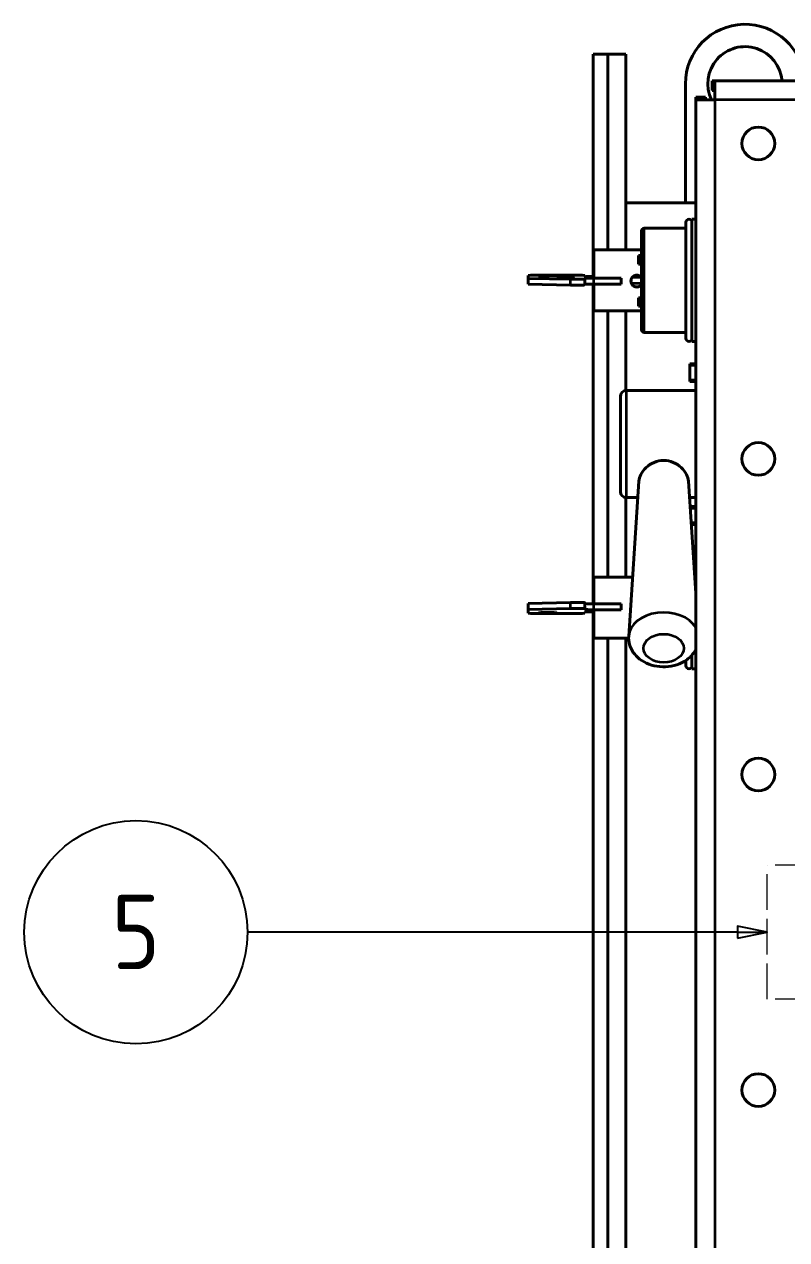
# Model space of a CAD drawing. Header units: millimetres. Extents: x 0 to 5945, y 0 to 4205.
# Drawn here: x 1568.4 to 1824.5, y 1297.5 to 1705.8 of the extents above; entities that cross this region are included whole.
import ezdxf

# ---------------------------------------------------------------- set-up
doc = ezdxf.new("R2010")
doc.units = ezdxf.units.MM
doc.header["$LTSCALE"] = 5
doc.linetypes.add('DASHED', pattern=[0.2067, 0.1654, -0.0413])
for name, color, linetype, lineweight in [('가려진 것(ISO)', 2, 'DASHED', 18), ('가시적인 것(ISO)', 3, 'Continuous', 40), ('가시적인 좁은 것(ISO)', 3, 'Continuous', 35), ('기호(ISO)', 5, 'Continuous', 25), ('치수(ISO)', 2, 'Continuous', 25)]:
    doc.layers.add(name, color=color, linetype=linetype, lineweight=lineweight)
doc.styles.add('부품번호텍스트_PSTEK_POSCO', font='isocp.shx')
doc.styles.add('치수 텍스트_PSTEK_POSCO', font='isocp.shx')
doc.dimstyles.new('치수_PSTEK_POSCO', dxfattribs={"dimscale": 5, "dimtxt": 3, "dimasz": 2, "dimexe": 2, "dimexo": 2.5, "dimgap": 1, "dimtad": 1, "dimrnd": 1e-08, "dimdsep": 46, "dimtxsty": '치수 텍스트_PSTEK_POSCO', "dimcen": 0.09, "dimdle": 10, "dimclrd": 7, "dimclre": 7, "dimclrt": 2, "dimadec": 1, "dimazin": 2, "dimtfac": 1, "dimtmove": 0, "dimatfit": 3, "dimfxl": 0, "dimtolj": 1, "dimlwd": -1, "dimlwe": -1, "dimarcsym": 0})

# ---------------------------------------------------------------- blocks, each defined once
blk = doc.blocks.new('*D33')
at = {"layer": 'Defpoints', "color": 0, "transparency": 16777216}
for p in [(3413.99, 1686.81), (1759.49, 1105.81), (3413.99, 561.94)]:
    blk.add_point(p, dxfattribs=at)
at = {"layer": '치수(ISO)', "color": 7, "transparency": 16777216}
for p, q in [((3413.99, 1674.31), (3413.99, 551.94)), ((1759.49, 1093.31), (1759.49, 551.94)), ((1769.49, 561.94), (3403.99, 561.94))]:
    blk.add_line(p, q, dxfattribs=at)
for points in [[(1769.49, 563.61), (1769.49, 560.27), (1759.49, 561.94)], [(3403.99, 563.61), (3403.99, 560.27), (3413.99, 561.94)]]:
    blk.add_solid(points, dxfattribs=at)
at = {"layer": '치수(ISO)', "color": 2, "transparency": 16777216, "insert": (2560.93, 574.44), "char_height": 15, "attachment_point": 4, "style": '치수 텍스트_PSTEK_POSCO'}
blk.add_mtext('\\A1;1654.5', dxfattribs=at)

msp = doc.modelspace()

# ---------------------------------------------------------------- linework, layer by layer
at = {"layer": '가려진 것(ISO)', "ltscale": 12.699565}
for p, q in [((1922.9931, 1423.3118), (1817.9931, 1423.3118)), ((1922.9931, 1378.3118), (1817.9931, 1378.3118))]:
    msp.add_line(p, q, dxfattribs=at)
at = {"layer": '가려진 것(ISO)', "ltscale": 14.513788}
msp.add_line((1817.9931, 1378.3118), (1817.9931, 1423.3118), dxfattribs=at)
at = {"layer": '가시적인 것(ISO)'}
for p, q in [((1759.4931, 1695.8118), (1759.4931, 1621.0768)), ((1759.4931, 1695.8118), (1764.4931, 1695.8118)), ((1764.4931, 1630.0618), (1764.4931, 1695.8118)), ((1764.4931, 1695.8118), (1770.4931, 1695.8118)), ((1764.4931, 1630.0618), (1764.4931, 1695.8118)), ((1770.4931, 1630.0618), (1770.4931, 1695.8118)), ((1800.3931, 1686.8118), (1799.4559, 1686.8118)), ((1799.4559, 1683.6118), (1799.4559, 1686.8118)), ((1800.3931, 1686.8118), (2009.5931, 1686.8118)), ((1800.3931, 1686.8118), (1800.3931, 1680.4118)), ((1790.4931, 1685.8118), (1790.4931, 1645.8118)), ((1800.3931, 1683.6118), (1799.4559, 1683.6118)), ((1797.1931, 1681.349), (1793.9931, 1681.349)), ((1793.9931, 1681.349), (1793.9931, 1680.4118)), ((1793.9931, 1121.2118), (1793.9931, 1680.4118)), ((1800.3931, 1680.4118), (1793.9931, 1680.4118)), ((1797.1931, 1680.4118), (1797.1931, 1681.349)), ((1790.4931, 1645.8118), (1770.4931, 1645.8118)), ((1790.4931, 1645.8118), (1793.9931, 1645.8118)), ((1776.6931, 1637.3118), (1790.6931, 1637.3118)), ((1790.6931, 1639.3118), (1790.6931, 1600.3118)), ((1792.6931, 1640.3118), (1792.6931, 1599.3118)), ((1792.6931, 1640.3118), (1793.9931, 1640.3118)), ((1775.6931, 1636.3118), (1775.6931, 1603.3118)), ((1759.6931, 1630.0618), (1759.6931, 1620.5462)), ((1759.6931, 1630.0618), (1775.6931, 1630.0618)), ((1774.6931, 1625.2826), (1774.6931, 1628.1836)), ((1774.6931, 1628.1836), (1775.6931, 1628.1836)), ((1774.6931, 1626.7728), (1775.6931, 1626.7728)), ((1774.6931, 1625.7257), (1775.6931, 1625.7257)), ((1774.6931, 1625.2826), (1775.6931, 1625.2826)), ((1737.6931, 1620.4735), (1737.6931, 1621.4354)), ((1740.6931, 1621.5134), (1753.6931, 1621.5134)), ((1747.7289, 1621.3147), (1747.7289, 1621.2584)), ((1747.7289, 1621.2584), (1752.8655, 1621.2584)), ((1747.7289, 1621.1758), (1747.7289, 1621.1238)), ((1752.8655, 1621.1758), (1747.7289, 1621.1758)), ((1752.8655, 1621.1658), (1747.7289, 1621.1658)), ((1747.7289, 1621.1238), (1748.5238, 1621.1238)), ((1748.4015, 1620.9656), (1748.4015, 1620.9756)), ((1748.5238, 1621.2823), (1748.5238, 1621.315)), ((1748.5238, 1621.2723), (1748.5238, 1621.2823)), ((1749.6857, 1621.2823), (1748.5238, 1621.2823)), ((1749.6857, 1621.2723), (1748.5238, 1621.2723)), ((1748.5238, 1621.1519), (1752.8655, 1621.1519)), ((1748.5238, 1621.1238), (1748.5238, 1621.1519)), ((1749.0513, 1621.3454), (1749.0513, 1621.3554)), ((1749.3322, 1620.8208), (1749.3322, 1620.8308)), ((1749.6857, 1621.315), (1749.6857, 1621.2823)), ((1749.6857, 1621.2723), (1749.6857, 1621.2823)), ((1750.0402, 1621.3317), (1750.0402, 1621.3417)), ((1750.2972, 1621.037), (1750.2972, 1621.047)), ((1750.3039, 1620.9178), (1750.3039, 1620.9278)), ((1750.4806, 1621.2823), (1750.4806, 1621.3171)), ((1750.4806, 1621.2723), (1750.4806, 1621.2823)), ((1752.0706, 1621.2823), (1750.4806, 1621.2823)), ((1752.0706, 1621.2723), (1750.4806, 1621.2723)), ((1751.2727, 1621.3518), (1751.2727, 1621.3618)), ((1752.0706, 1621.3171), (1752.0706, 1621.2823)), ((1752.0706, 1621.2723), (1752.0706, 1621.2823)), ((1752.1929, 1620.9656), (1752.1929, 1620.9756)), ((1752.8655, 1621.2584), (1752.8655, 1621.3177)), ((1752.8655, 1621.1519), (1752.8655, 1621.1758)), ((1756.6931, 1621.4354), (1756.6931, 1621.1546)), ((1775.6931, 1620.8507), (1772.6309, 1620.795)), ((1775.4954, 1621.0096), (1775.5616, 1621.0059)), ((1751.9135, 1620.2011), (1737.6931, 1620.4735)), ((1737.6931, 1618.4741), (1737.6931, 1620.4735)), ((1751.9135, 1618.2017), (1737.6931, 1618.4741)), ((1747.7289, 1620.79), (1747.7289, 1620.7291)), ((1747.7289, 1620.7291), (1752.8655, 1620.7291)), ((1747.7289, 1620.4228), (1747.7289, 1620.3269)), ((1748.5238, 1620.4228), (1747.7289, 1620.4228)), ((1748.5238, 1620.4128), (1747.7289, 1620.4128)), ((1747.7289, 1620.3269), (1752.8655, 1620.3269)), ((1748.4015, 1620.5655), (1748.4015, 1620.5754)), ((1748.5238, 1620.7529), (1748.5238, 1620.7865)), ((1748.5238, 1620.7429), (1748.5238, 1620.7529)), ((1750.1137, 1620.7529), (1748.5238, 1620.7529)), ((1750.1137, 1620.7429), (1748.5238, 1620.7429)), ((1748.5238, 1620.3507), (1748.5238, 1620.4228)), ((1749.7468, 1620.3507), (1748.5238, 1620.3507)), ((1748.5238, 1620.3407), (1748.5238, 1620.3507)), ((1749.7468, 1620.3407), (1748.5238, 1620.3407)), ((1749.4592, 1620.6187), (1749.4592, 1620.6429)), ((1749.7468, 1620.4211), (1749.7468, 1620.3507)), ((1750.5418, 1620.4211), (1749.7468, 1620.4211)), ((1750.5418, 1620.4111), (1749.7468, 1620.4111)), ((1749.7468, 1620.3407), (1749.7468, 1620.3507)), ((1750.0526, 1620.6455), (1750.0526, 1620.5684)), ((1750.0526, 1620.5684), (1750.8476, 1620.5684)), ((1750.1137, 1620.7865), (1750.1137, 1620.7529)), ((1750.1137, 1620.7429), (1750.1137, 1620.7529)), ((1750.2972, 1620.5172), (1750.2972, 1620.5272)), ((1750.5418, 1620.3507), (1750.5418, 1620.4211)), ((1752.8655, 1620.3507), (1750.5418, 1620.3507)), ((1750.5418, 1620.3407), (1750.5418, 1620.3507)), ((1752.8655, 1620.3407), (1750.5418, 1620.3407)), ((1750.8476, 1620.5684), (1750.8476, 1620.6217)), ((1750.9087, 1620.7529), (1750.9087, 1620.79)), ((1752.8655, 1620.7529), (1750.9087, 1620.7529)), ((1750.9087, 1620.7429), (1750.9087, 1620.7529)), ((1752.8655, 1620.7429), (1750.9087, 1620.7429)), ((1752.1929, 1620.5655), (1752.1929, 1620.5754)), ((1752.8655, 1620.7291), (1752.8655, 1620.7529)), ((1752.8655, 1620.3269), (1752.8655, 1620.3507)), ((1756.6931, 1620.467), (1756.6931, 1620.2639)), ((1756.6931, 1618.2645), (1756.6931, 1620.2639)), ((1759.4931, 1618.5455), (1759.4931, 1511.1583)), ((1768.8948, 1620.5462), (1759.6931, 1620.5462)), ((1768.8948, 1620.545), (1759.6931, 1620.545)), ((1768.8948, 1618.5456), (1759.6931, 1618.5456)), ((1759.6931, 1618.5456), (1759.6931, 1609.5618)), ((1768.8948, 1620.5462), (1768.8948, 1620.545)), ((1768.8948, 1618.5456), (1768.8948, 1620.545)), ((1775.6931, 1618.8514), (1772.366, 1618.7908)), ((1774.6931, 1611.1439), (1774.6931, 1613.8978)), ((1774.6931, 1613.8978), (1775.6931, 1613.8978)), ((1774.6931, 1612.8507), (1775.6931, 1612.8507)), ((1759.6931, 1609.5618), (1775.6931, 1609.5618)), ((1764.4931, 1520.0618), (1764.4931, 1609.5618)), ((1764.4931, 1520.0618), (1764.4931, 1609.5618)), ((1770.4931, 1582.8017), (1770.4931, 1609.5618)), ((1774.6931, 1612.63), (1775.6931, 1612.63)), ((1774.6931, 1611.1439), (1775.6931, 1611.1439)), ((1776.6931, 1602.3118), (1790.6931, 1602.3118)), ((1792.6931, 1599.3118), (1793.9931, 1599.3118)), ((1791.9931, 1591.8118), (1791.9931, 1585.8118)), ((1793.9931, 1591.8118), (1791.9931, 1591.8118)), ((1793.9931, 1585.8118), (1791.9931, 1585.8118)), ((1768.6931, 1580.8118), (1768.6931, 1548.8118)), ((1793.9931, 1582.8118), (1770.6931, 1582.8118)), ((1774.8672, 1552.3602), (1771.4485, 1500.3075)), ((1791.519, 1552.3602), (1793.9931, 1514.6901)), ((1770.4931, 1520.0618), (1770.4931, 1546.8218)), ((1774.5028, 1546.8118), (1770.6931, 1546.8118)), ((1793.9931, 1546.8118), (1791.8834, 1546.8118)), ((1793.9931, 1543.8118), (1792.0804, 1543.8118)), ((1793.9931, 1537.8118), (1792.4745, 1537.8118)), ((1792.9671, 1530.3118), (1793.9931, 1530.3118)), ((1759.6931, 1520.0618), (1759.6931, 1511.1581)), ((1759.6931, 1520.0618), (1772.7459, 1520.0618)), ((1751.9135, 1511.6058), (1737.6931, 1511.2512)), ((1737.6931, 1509.2523), (1737.6931, 1511.2512)), ((1756.6931, 1509.5252), (1756.6931, 1511.524)), ((1768.8948, 1511.1581), (1759.6931, 1511.1581)), ((1768.8948, 1509.1592), (1768.8948, 1511.1581)), ((1751.9135, 1509.6069), (1737.6931, 1509.2523)), ((1737.6931, 1509.2523), (1737.6931, 1508.0001)), ((1740.6931, 1507.8986), (1753.6931, 1507.8986)), ((1756.6931, 1509.2608), (1756.6931, 1509.5252)), ((1756.6931, 1508.0001), (1756.6931, 1508.3656)), ((1759.4931, 1508.4669), (1759.4931, 1105.8118)), ((1768.8948, 1509.1592), (1759.6931, 1509.1592)), ((1768.8948, 1509.1576), (1759.6931, 1509.1576)), ((1759.6931, 1509.1576), (1759.6931, 1499.5618)), ((1768.8948, 1509.1576), (1768.8948, 1509.1592)), ((1759.6931, 1499.5618), (1771.4327, 1499.5618)), ((1764.4931, 1105.8118), (1764.4931, 1499.5618)), ((1764.4931, 1105.8118), (1764.4931, 1499.5618)), ((1770.4931, 1105.8118), (1770.4931, 1499.5618)), ((1790.6931, 1492.1772), (1790.6931, 1490.3118)), ((1792.6931, 1493.9337), (1792.6931, 1489.3118)), ((1792.6931, 1489.3118), (1793.9931, 1489.3118))]:
    msp.add_line(p, q, dxfattribs=at)
for centre in [(1814.9931, 1665.8118), (1814.9931, 1559.8118), (1814.9931, 1453.8118), (1814.9931, 1347.8118)]:
    msp.add_circle(centre, 5.5, dxfattribs=at)
for centre, radius, start, end in [((1810.4931, 1685.8118), 20, 2.865984, 180), ((1810.4931, 1685.8118), 12.5, 4.588566, 205.594552), ((1776.6931, 1636.3118), 1, 90, 180), ((1791.6931, 1639.3118), 1, 0, 180), ((1776.6931, 1603.3118), 1, 180, 270), ((1791.6931, 1600.3118), 1, 180, 0), ((1770.6931, 1580.8118), 2, 90, 180), ((1770.6931, 1548.8118), 2, 180, 270), ((1791.6931, 1490.3118), 1, 180, 0)]:
    msp.add_arc(centre, radius, start, end, dxfattribs=at)
for centre, major_axis, ratio, start_param, end_param in [((1740.6931, 1621.4354), (-3, 0), 0.02599731, 4.71238898, 6.28318531), ((1753.6931, 1621.4354), (3, 0), 0.02599731, 0, 1.57079633), ((1759.6931, 1621.1546), (-3, 0), 0.02599731, 0, 1.57079633), ((1774.589, 1620.9986), (1, 0), 0.02599731, 0.43633231, 1.41615472), ((1753.6931, 1620.2639), (3, 0), 0.02599731, 4.07736224, 6.28318531), ((1753.6931, 1618.2645), (3, 0), 0.02599731, 4.07736224, 6.28318531), ((1759.6931, 1620.467), (-3, 0), 0.02599731, 4.71238898, 6.28318531), ((1759.6931, 1618.4676), (-3, 0), 0.02599731, 4.71238898, 6.28318531), ((1753.6931, 1511.524), (3, 0), 0.03384274, 0, 2.20582306), ((1759.6931, 1511.2596), (-3, 0), 0.03384274, 0, 1.57079633), ((1740.6931, 1508.0001), (-3, 0), 0.03384274, 0, 1.57079633), ((1753.6931, 1509.5252), (3, 0), 0.03384274, 0, 2.20582306), ((1753.6931, 1508.0001), (3, 0), 0.03384274, 4.71238898, 6.28318531), ((1759.6931, 1509.2608), (-3, 0), 0.03384274, 0, 1.57079633), ((1759.6931, 1508.3656), (-3, 0), 0.03384274, 4.71238898, 6.28318531)]:
    msp.add_ellipse(centre, major_axis=major_axis, ratio=ratio, start_param=start_param, end_param=end_param, dxfattribs=at)
for centre, ratio in [((1744.1931, 1621.3444), 0.02599731), ((1744.1931, 1508.1186), 0.03384274)]:
    msp.add_ellipse(centre, major_axis=(-3, 0), ratio=ratio, dxfattribs=at)
for points, knots in [([(1750.2972, 1621.047), (1750.206, 1621.047), (1750.0259, 1621.0468), (1749.7611, 1621.0458), (1749.5065, 1621.0441), (1749.2624, 1621.0418), (1749.0276, 1621.0389), (1748.8045, 1621.0352), (1748.5916, 1621.0309), (1748.3916, 1621.0259), (1748.2089, 1621.0206), (1748.0473, 1621.0149), (1747.9109, 1621.009), (1747.7992, 1621.0028), (1747.7128, 1620.9963), (1747.6522, 1620.9896), (1747.6133, 1620.9826), (1747.6089, 1620.9779), (1747.6066, 1620.9755)], [0, 0, 0, 0, 0.06396996, 0.12628383, 0.18735874, 0.24779723, 0.30845505, 0.37001199, 0.43289888, 0.4977051, 0.5627616, 0.62604222, 0.68796709, 0.74914247, 0.81040796, 0.87219118, 0.93513718, 1, 1, 1, 1]), ([(1747.6066, 1620.9755), (1747.6089, 1620.973), (1747.6134, 1620.9683), (1747.6521, 1620.9612), (1747.7127, 1620.9544), (1747.7992, 1620.948), (1747.9106, 1620.9417), (1748.0474, 1620.9358), (1748.2083, 1620.9301), (1748.3921, 1620.9248), (1748.5913, 1620.9199), (1748.8046, 1620.9156), (1749.0279, 1620.912), (1749.2624, 1620.9091), (1749.5066, 1620.9068), (1749.7612, 1620.9051), (1750.0259, 1620.9041), (1750.206, 1620.904), (1750.2972, 1620.9039)], [0, 0, 0, 0, 0.06546991, 0.12901913, 0.19117778, 0.25259569, 0.31391495, 0.3757807, 0.43900092, 0.50366171, 0.5682531, 0.63080653, 0.69206765, 0.75257004, 0.81287445, 0.87383673, 0.9360911, 1, 1, 1, 1]), ([(1750.2972, 1621.037), (1750.206, 1621.037), (1750.0259, 1621.0368), (1749.7611, 1621.0358), (1749.5065, 1621.0342), (1749.2624, 1621.0318), (1749.0276, 1621.0289), (1748.8045, 1621.0252), (1748.5916, 1621.0209), (1748.3916, 1621.0159), (1748.2089, 1621.0106), (1748.0473, 1621.0049), (1747.9109, 1620.999), (1747.7992, 1620.9928), (1747.7128, 1620.9863), (1747.6522, 1620.9796), (1747.6225, 1620.9743), (1747.6147, 1620.9712), (1747.6131, 1620.9704)], [0, 0, 0, 0, 0.063969964, 0.126283829, 0.187358745, 0.24779723, 0.308455049, 0.370011993, 0.432898882, 0.497705101, 0.562761596, 0.626042216, 0.687967087, 0.749142467, 0.81040796, 0.872191176, 0.935137183, 0.955249727, 0.955249727, 0.955249727, 0.955249727]), ([(1749.0513, 1621.3554), (1749.0098, 1621.3554), (1748.9278, 1621.3553), (1748.8059, 1621.3548), (1748.6874, 1621.354), (1748.571, 1621.3529), (1748.4585, 1621.3514), (1748.3487, 1621.3496), (1748.2409, 1621.3475), (1748.1377, 1621.3451), (1748.0407, 1621.3424), (1747.957, 1621.3393), (1747.8865, 1621.3359), (1747.8276, 1621.3323), (1747.783, 1621.3283), (1747.7521, 1621.324), (1747.7326, 1621.3195), (1747.7302, 1621.3163), (1747.7289, 1621.3147)], [0, 0, 0, 0, 0.05427115, 0.10739015, 0.1608808, 0.21469696, 0.26932079, 0.32588115, 0.38424246, 0.44534576, 0.5075986, 0.57006323, 0.63424037, 0.70020151, 0.76931843, 0.84191786, 0.91865867, 1, 1, 1, 1]), ([(1749.0513, 1621.3454), (1749.0098, 1621.3454), (1748.9278, 1621.3453), (1748.8059, 1621.3448), (1748.6874, 1621.344), (1748.571, 1621.3429), (1748.4585, 1621.3414), (1748.3487, 1621.3396), (1748.2409, 1621.3375), (1748.1377, 1621.3351), (1748.0407, 1621.3324), (1747.957, 1621.3293), (1747.8865, 1621.3259), (1747.8276, 1621.3223), (1747.783, 1621.3183), (1747.7521, 1621.3141), (1747.7326, 1621.3095), (1747.7302, 1621.3064), (1747.7289, 1621.3047)], [0, 0, 0, 0, 0.05427115, 0.10739015, 0.1608808, 0.21469696, 0.26932079, 0.32588115, 0.38424246, 0.44534576, 0.5075986, 0.57006323, 0.63424037, 0.70020151, 0.76931843, 0.84191786, 0.91865867, 1, 1, 1, 1]), ([(1749.3322, 1620.8308), (1749.2741, 1620.8308), (1749.1604, 1620.8307), (1748.994, 1620.8301), (1748.836, 1620.8291), (1748.6861, 1620.8277), (1748.5455, 1620.8259), (1748.4114, 1620.8237), (1748.2881, 1620.821), (1748.1733, 1620.8181), (1748.0706, 1620.8149), (1747.9794, 1620.8116), (1747.9012, 1620.8082), (1747.8388, 1620.8047), (1747.7901, 1620.8012), (1747.7542, 1620.7975), (1747.7325, 1620.7938), (1747.7301, 1620.7913), (1747.7289, 1620.79)], [0, 0, 0, 0, 0.06990935, 0.13693333, 0.20208557, 0.26532931, 0.3283129, 0.39144478, 0.45527375, 0.52066965, 0.58577214, 0.64849332, 0.70923813, 0.76812294, 0.82638424, 0.8838105, 0.94160867, 1, 1, 1, 1]), ([(1749.3322, 1620.8208), (1749.2741, 1620.8208), (1749.1604, 1620.8207), (1748.994, 1620.8201), (1748.836, 1620.8191), (1748.6861, 1620.8177), (1748.5455, 1620.8159), (1748.4114, 1620.8137), (1748.2881, 1620.811), (1748.1733, 1620.8081), (1748.0706, 1620.8049), (1747.9794, 1620.8016), (1747.9012, 1620.7982), (1747.8388, 1620.7947), (1747.7901, 1620.7912), (1747.7542, 1620.7875), (1747.7325, 1620.7838), (1747.7301, 1620.7813), (1747.7289, 1620.78)], [0, 0, 0, 0, 0.06990935, 0.13693333, 0.20208557, 0.26532931, 0.3283129, 0.39144478, 0.45527375, 0.52066965, 0.58577214, 0.64849332, 0.70923813, 0.76812294, 0.82638424, 0.8838105, 0.94160867, 1, 1, 1, 1]), ([(1748.4015, 1620.9756), (1748.4031, 1620.9773), (1748.4063, 1620.9804), (1748.4327, 1620.9851), (1748.4769, 1620.9896), (1748.5373, 1620.9939), (1748.616, 1620.998), (1748.7124, 1621.002), (1748.8259, 1621.0057), (1748.955, 1621.0093), (1749.0958, 1621.0125), (1749.2463, 1621.0154), (1749.4044, 1621.0178), (1749.5691, 1621.0198), (1749.743, 1621.0213), (1749.9232, 1621.0224), (1750.1111, 1621.023), (1750.2388, 1621.0231), (1750.3039, 1621.0232)], [0, 0, 0, 0, 0.063244121, 0.124449935, 0.184950834, 0.244601771, 0.30489548, 0.365787748, 0.428194631, 0.492696429, 0.557520489, 0.620704217, 0.682588072, 0.744362156, 0.806562232, 0.869438903, 0.933502702, 1, 1, 1, 1]), ([(1750.3039, 1620.9278), (1750.2388, 1620.9278), (1750.1111, 1620.9279), (1749.9232, 1620.9286), (1749.7427, 1620.9297), (1749.5695, 1620.9312), (1749.4041, 1620.9332), (1749.2463, 1620.9356), (1749.0958, 1620.9384), (1748.9551, 1620.9417), (1748.8255, 1620.9452), (1748.7124, 1620.949), (1748.616, 1620.953), (1748.5369, 1620.9572), (1748.4771, 1620.9615), (1748.4326, 1620.9661), (1748.4063, 1620.9708), (1748.4032, 1620.974), (1748.4015, 1620.9756)], [0, 0, 0, 0, 0.06621357, 0.13000403, 0.19261242, 0.25465142, 0.31602589, 0.3776457, 0.44055984, 0.50510731, 0.5693339, 0.63173033, 0.69263702, 0.75296437, 0.81327516, 0.87414646, 0.93605397, 1, 1, 1, 1]), ([(1750.3039, 1620.9178), (1750.2388, 1620.9178), (1750.1111, 1620.9179), (1749.9232, 1620.9186), (1749.7427, 1620.9197), (1749.5695, 1620.9212), (1749.4041, 1620.9232), (1749.2463, 1620.9256), (1749.0958, 1620.9284), (1748.9551, 1620.9317), (1748.8255, 1620.9352), (1748.7124, 1620.939), (1748.616, 1620.943), (1748.5369, 1620.9472), (1748.4771, 1620.9515), (1748.4326, 1620.9561), (1748.4063, 1620.9608), (1748.4032, 1620.964), (1748.4015, 1620.9656)], [0, 0, 0, 0, 0.06621357, 0.13000403, 0.19261242, 0.25465142, 0.31602589, 0.3776457, 0.44055984, 0.50510731, 0.5693339, 0.63173033, 0.69263702, 0.75296437, 0.81327516, 0.87414646, 0.93605397, 1, 1, 1, 1]), ([(1748.5238, 1621.315), (1748.5243, 1621.3157), (1748.5253, 1621.317), (1748.5342, 1621.3188), (1748.5481, 1621.3205), (1748.5686, 1621.3222), (1748.5939, 1621.3236), (1748.6262, 1621.325), (1748.6633, 1621.3263), (1748.7201, 1621.3277), (1748.7974, 1621.3292), (1748.8948, 1621.3306), (1748.9989, 1621.3314), (1749.0696, 1621.3315), (1749.1048, 1621.3316)], [0, 0, 0, 0, 0.07843272, 0.15238941, 0.22341326, 0.29023867, 0.3555143, 0.41829968, 0.48121034, 0.54434747, 0.6661785, 0.77980366, 0.89032424, 1, 1, 1, 1]), ([(1750.0402, 1621.3417), (1750.0386, 1621.3417), (1750.0323, 1621.3418), (1750.0203, 1621.3422), (1749.9981, 1621.3427), (1749.9664, 1621.3435), (1749.9276, 1621.3444), (1749.8784, 1621.3456), (1749.8212, 1621.347), (1749.7576, 1621.3486), (1749.6873, 1621.3502), (1749.609, 1621.3516), (1749.527, 1621.3528), (1749.4403, 1621.3538), (1749.3491, 1621.3545), (1749.254, 1621.355), (1749.1542, 1621.3554), (1749.086, 1621.3554), (1749.0513, 1621.3554)], [0, 0, 0, 0, 0.00527441, 0.02041841, 0.04663565, 0.08337231, 0.12998379, 0.18711255, 0.25471824, 0.33280285, 0.41517946, 0.49629442, 0.57742192, 0.65821838, 0.7402814, 0.82381946, 0.91015354, 1, 1, 1, 1]), ([(1750.0402, 1621.3317), (1750.0386, 1621.3317), (1750.0323, 1621.3318), (1750.0203, 1621.3322), (1749.9981, 1621.3327), (1749.9664, 1621.3335), (1749.9276, 1621.3344), (1749.8784, 1621.3356), (1749.8212, 1621.337), (1749.7576, 1621.3386), (1749.6873, 1621.3402), (1749.609, 1621.3416), (1749.527, 1621.3428), (1749.4403, 1621.3438), (1749.3491, 1621.3445), (1749.254, 1621.345), (1749.1542, 1621.3454), (1749.086, 1621.3454), (1749.0513, 1621.3454)], [0, 0, 0, 0, 0.00527441, 0.02041841, 0.04663565, 0.08337231, 0.12998379, 0.18711255, 0.25471824, 0.33280285, 0.41517946, 0.49629442, 0.57742192, 0.65821838, 0.7402814, 0.82381946, 0.91015354, 1, 1, 1, 1]), ([(1749.1048, 1621.3316), (1749.14, 1621.3315), (1749.2107, 1621.3314), (1749.3149, 1621.3306), (1749.413, 1621.3292), (1749.4904, 1621.3277), (1749.5471, 1621.3263), (1749.5845, 1621.325), (1749.6155, 1621.3236), (1749.641, 1621.3222), (1749.6615, 1621.3205), (1749.6753, 1621.3188), (1749.6842, 1621.317), (1749.6852, 1621.3157), (1749.6857, 1621.315)], [0, 0, 0, 0, 0.10963582, 0.22011615, 0.33457548, 0.45636215, 0.51947628, 0.58236404, 0.64461516, 0.70986702, 0.7766681, 0.84766608, 0.92159584, 1, 1, 1, 1]), ([(1750.9087, 1620.79), (1750.9075, 1620.7913), (1750.9052, 1620.7939), (1750.8832, 1620.7976), (1750.8487, 1620.8013), (1750.801, 1620.8049), (1750.7382, 1620.8084), (1750.6624, 1620.8118), (1750.5728, 1620.8151), (1750.4708, 1620.8182), (1750.3585, 1620.8212), (1750.2355, 1620.8238), (1750.1048, 1620.826), (1749.9655, 1620.8277), (1749.819, 1620.8291), (1749.6635, 1620.8301), (1749.5004, 1620.8307), (1749.3889, 1620.8308), (1749.3322, 1620.8308)], [0, 0, 0, 0, 0.05997973, 0.1189684, 0.17747374, 0.2364003, 0.29606904, 0.35686909, 0.4192894, 0.48432662, 0.54938338, 0.61289541, 0.67530614, 0.73771807, 0.80033796, 0.86475181, 0.93112072, 1, 1, 1, 1]), ([(1750.9087, 1620.78), (1750.9075, 1620.7813), (1750.9052, 1620.7839), (1750.8832, 1620.7876), (1750.8487, 1620.7913), (1750.801, 1620.7949), (1750.7382, 1620.7984), (1750.6624, 1620.8018), (1750.5728, 1620.8051), (1750.4708, 1620.8083), (1750.3585, 1620.8112), (1750.2355, 1620.8138), (1750.1048, 1620.816), (1749.9655, 1620.8177), (1749.819, 1620.8191), (1749.6635, 1620.8201), (1749.5004, 1620.8207), (1749.3889, 1620.8208), (1749.3322, 1620.8208)], [0, 0, 0, 0, 0.05997973, 0.1189684, 0.17747374, 0.2364003, 0.29606904, 0.35686909, 0.4192894, 0.48432662, 0.54938338, 0.61289541, 0.67530614, 0.73771807, 0.80033796, 0.86475181, 0.93112072, 1, 1, 1, 1]), ([(1751.2727, 1621.3618), (1751.2182, 1621.3618), (1751.1127, 1621.3617), (1750.9607, 1621.3612), (1750.8214, 1621.3604), (1750.6946, 1621.3594), (1750.5801, 1621.3579), (1750.4789, 1621.3562), (1750.3892, 1621.3541), (1750.3165, 1621.3518), (1750.2544, 1621.3495), (1750.1989, 1621.3474), (1750.151, 1621.3457), (1750.1117, 1621.3443), (1750.0824, 1621.3432), (1750.0599, 1621.3424), (1750.0482, 1621.3419), (1750.0418, 1621.3417), (1750.0402, 1621.3417)], [0, 0, 0, 0, 0.10564587, 0.20451601, 0.29619793, 0.38152204, 0.46299034, 0.54090675, 0.61699884, 0.69328607, 0.76542001, 0.8274343, 0.88004662, 0.92339897, 0.95663151, 0.98096335, 0.9951777, 1, 1, 1, 1]), ([(1751.2727, 1621.3518), (1751.2182, 1621.3518), (1751.1127, 1621.3517), (1750.9607, 1621.3512), (1750.8214, 1621.3504), (1750.6946, 1621.3494), (1750.5801, 1621.348), (1750.4789, 1621.3462), (1750.3892, 1621.3441), (1750.3165, 1621.3418), (1750.2544, 1621.3395), (1750.1989, 1621.3374), (1750.151, 1621.3357), (1750.1117, 1621.3343), (1750.0824, 1621.3332), (1750.0599, 1621.3324), (1750.0482, 1621.3319), (1750.0418, 1621.3317), (1750.0402, 1621.3317)], [0, 0, 0, 0, 0.10564587, 0.20451601, 0.29619793, 0.38152204, 0.46299034, 0.54090675, 0.61699884, 0.69328607, 0.76542001, 0.8274343, 0.88004662, 0.92339897, 0.95663151, 0.98096335, 0.9951777, 1, 1, 1, 1]), ([(1752.9878, 1620.9755), (1752.9855, 1620.9779), (1752.981, 1620.9826), (1752.9425, 1620.9896), (1752.8805, 1620.9963), (1752.7934, 1621.0028), (1752.6805, 1621.009), (1752.5443, 1621.0149), (1752.3815, 1621.0206), (1752.197, 1621.0259), (1751.9953, 1621.0308), (1751.7814, 1621.0352), (1751.5584, 1621.0389), (1751.3244, 1621.0418), (1751.0812, 1621.0441), (1750.8282, 1621.0458), (1750.5657, 1621.0468), (1750.3875, 1621.047), (1750.2972, 1621.047)], [0, 0, 0, 0, 0.06491521, 0.12791207, 0.18979733, 0.25118608, 0.31250596, 0.37448085, 0.4379455, 0.50335187, 0.56853652, 0.63165075, 0.69325742, 0.75376333, 0.8140407, 0.87494817, 0.93664852, 1, 1, 1, 1]), ([(1752.9812, 1620.9704), (1752.9797, 1620.9712), (1752.9719, 1620.9743), (1752.9425, 1620.9796), (1752.8805, 1620.9863), (1752.7934, 1620.9928), (1752.6805, 1620.999), (1752.5443, 1621.0049), (1752.3815, 1621.0106), (1752.197, 1621.0159), (1751.9953, 1621.0208), (1751.7814, 1621.0252), (1751.5584, 1621.0289), (1751.3244, 1621.0318), (1751.0812, 1621.0342), (1750.8282, 1621.0358), (1750.5657, 1621.0368), (1750.3875, 1621.037), (1750.2972, 1621.037)], [0.044788081, 0.044788081, 0.044788081, 0.044788081, 0.064915213, 0.127912068, 0.189797334, 0.251186082, 0.312505959, 0.374480854, 0.437945499, 0.503351868, 0.568536524, 0.631650751, 0.693257421, 0.753763327, 0.814040696, 0.874948174, 0.936648524, 1, 1, 1, 1]), ([(1750.2972, 1620.9039), (1750.3875, 1620.904), (1750.5657, 1620.9041), (1750.8281, 1620.9051), (1751.0811, 1620.9068), (1751.3244, 1620.9091), (1751.5581, 1620.912), (1751.7814, 1620.9156), (1751.9956, 1620.9199), (1752.1966, 1620.9248), (1752.3822, 1620.9301), (1752.5442, 1620.9358), (1752.6808, 1620.9417), (1752.7933, 1620.948), (1752.8807, 1620.9544), (1752.9426, 1620.9612), (1752.981, 1620.9683), (1752.9855, 1620.973), (1752.9878, 1620.9755)], [0, 0, 0, 0, 0.06329086, 0.12493218, 0.18572682, 0.2458698, 0.3062199, 0.36753038, 0.43031134, 0.49528131, 0.56029276, 0.62369669, 0.68561229, 0.74707562, 0.80861646, 0.87087692, 0.93447734, 1, 1, 1, 1]), ([(1750.3039, 1621.0232), (1750.3677, 1621.0231), (1750.4935, 1621.023), (1750.6788, 1621.0224), (1750.8569, 1621.0213), (1751.0287, 1621.0198), (1751.1921, 1621.0177), (1751.3499, 1621.0154), (1751.4996, 1621.0125), (1751.6404, 1621.0093), (1751.7694, 1621.0057), (1751.8831, 1621.002), (1751.9782, 1620.998), (1752.0571, 1620.9939), (1752.1175, 1620.9896), (1752.1617, 1620.9851), (1752.1881, 1620.9804), (1752.1913, 1620.9773), (1752.1929, 1620.9756)], [0, 0, 0, 0, 0.06547344, 0.1291616, 0.19166918, 0.25320503, 0.31494563, 0.37709285, 0.44028113, 0.50538106, 0.57015736, 0.63282983, 0.69380697, 0.75435727, 0.81426207, 0.87502044, 0.93648673, 1, 1, 1, 1]), ([(1752.1929, 1620.9756), (1752.1912, 1620.974), (1752.1881, 1620.9708), (1752.1618, 1620.9661), (1752.1173, 1620.9615), (1752.0576, 1620.9572), (1751.9782, 1620.953), (1751.8831, 1620.949), (1751.7697, 1620.9452), (1751.6403, 1620.9417), (1751.4996, 1620.9384), (1751.3499, 1620.9356), (1751.1924, 1620.9332), (1751.0282, 1620.9312), (1750.8572, 1620.9297), (1750.6788, 1620.9286), (1750.4935, 1620.9279), (1750.3677, 1620.9278), (1750.3039, 1620.9278)], [0, 0, 0, 0, 0.06421689, 0.126386632, 0.187515767, 0.248082018, 0.308664899, 0.369656842, 0.432317569, 0.496816204, 0.561637086, 0.624554509, 0.686435331, 0.747773999, 0.809152416, 0.871392049, 0.934807209, 1, 1, 1, 1]), ([(1752.1929, 1620.9656), (1752.1912, 1620.964), (1752.1881, 1620.9608), (1752.1618, 1620.9561), (1752.1173, 1620.9515), (1752.0576, 1620.9472), (1751.9782, 1620.943), (1751.8831, 1620.939), (1751.7697, 1620.9352), (1751.6403, 1620.9317), (1751.4996, 1620.9284), (1751.3499, 1620.9256), (1751.1924, 1620.9232), (1751.0282, 1620.9212), (1750.8572, 1620.9197), (1750.6788, 1620.9186), (1750.4935, 1620.9179), (1750.3677, 1620.9178), (1750.3039, 1620.9178)], [0, 0, 0, 0, 0.06421689, 0.126386632, 0.187515767, 0.248082018, 0.308664899, 0.369656842, 0.432317569, 0.496816204, 0.561637086, 0.624554509, 0.686435331, 0.747773999, 0.809152416, 0.871392049, 0.934807209, 1, 1, 1, 1]), ([(1750.4806, 1621.3171), (1750.4831, 1621.3184), (1750.4878, 1621.321), (1750.5321, 1621.3247), (1750.6004, 1621.3282), (1750.6801, 1621.3309), (1750.753, 1621.333), (1750.8149, 1621.3343), (1750.8803, 1621.3354), (1750.9506, 1621.3363), (1751.0256, 1621.3371), (1751.105, 1621.3376), (1751.189, 1621.3379), (1751.2463, 1621.3379), (1751.2756, 1621.3379)], [0, 0, 0, 0, 0.11712848, 0.23316017, 0.35351179, 0.48097886, 0.54622642, 0.6095758, 0.67173975, 0.73413235, 0.7975734, 0.86284323, 0.92979656, 1, 1, 1, 1]), ([(1752.8655, 1621.3177), (1752.8643, 1621.3187), (1752.8617, 1621.3208), (1752.8446, 1621.3241), (1752.8179, 1621.3274), (1752.779, 1621.3309), (1752.7303, 1621.3344), (1752.6705, 1621.3381), (1752.5995, 1621.3419), (1752.5206, 1621.3458), (1752.4277, 1621.3496), (1752.3138, 1621.3529), (1752.1817, 1621.3556), (1752.0333, 1621.3579), (1751.8667, 1621.3596), (1751.684, 1621.3609), (1751.4838, 1621.3616), (1751.3448, 1621.3617), (1751.2727, 1621.3618)], [0, 0, 0, 0, 0.045469477, 0.093488771, 0.143627723, 0.196604031, 0.252555691, 0.311326573, 0.373904675, 0.439616603, 0.505950269, 0.57052549, 0.634590779, 0.700106434, 0.768120585, 0.8401735, 0.917144063, 1, 1, 1, 1]), ([(1752.8655, 1621.3077), (1752.8643, 1621.3087), (1752.8617, 1621.3108), (1752.8446, 1621.3141), (1752.8179, 1621.3174), (1752.779, 1621.3209), (1752.7303, 1621.3244), (1752.6705, 1621.3281), (1752.5995, 1621.3319), (1752.5206, 1621.3358), (1752.4277, 1621.3396), (1752.3138, 1621.3429), (1752.1817, 1621.3456), (1752.0333, 1621.3479), (1751.8667, 1621.3496), (1751.684, 1621.3509), (1751.4838, 1621.3517), (1751.3448, 1621.3517), (1751.2727, 1621.3518)], [0, 0, 0, 0, 0.045469477, 0.093488771, 0.143627723, 0.196604031, 0.252555691, 0.311326573, 0.373904675, 0.439616603, 0.505950269, 0.57052549, 0.634590779, 0.700106434, 0.768120585, 0.8401735, 0.917144063, 1, 1, 1, 1]), ([(1751.2756, 1621.3379), (1751.3049, 1621.3379), (1751.3623, 1621.3379), (1751.4463, 1621.3376), (1751.5256, 1621.3371), (1751.6007, 1621.3363), (1751.6711, 1621.3354), (1751.7372, 1621.3343), (1751.7991, 1621.333), (1751.872, 1621.3309), (1751.9507, 1621.3282), (1752.0192, 1621.3247), (1752.0633, 1621.321), (1752.0681, 1621.3184), (1752.0706, 1621.3171)], [0, 0, 0, 0, 0.07019062, 0.13713172, 0.20238963, 0.26581909, 0.32820029, 0.39098994, 0.45432775, 0.51956339, 0.64655278, 0.76688242, 0.88289292, 1, 1, 1, 1]), ([(1774.1923, 1621.5497), (1773.9535, 1621.5496), (1773.7159, 1621.5047), (1773.2696, 1621.3365), (1773.0613, 1621.2134), (1772.834, 1621.0161), (1772.7886, 1620.9727), (1772.5639, 1620.7356), (1772.4219, 1620.5074), (1772.24, 1620.0328), (1772.1932, 1619.7899), (1772.193, 1619.2803), (1772.2482, 1619.0381), (1772.4219, 1618.5862), (1772.5641, 1618.3583), (1772.7885, 1618.1232), (1772.8336, 1618.0804), (1773.0595, 1617.8855), (1773.2667, 1617.7635), (1773.7136, 1617.5958), (1773.9525, 1617.5511), (1774.1931, 1617.5511)], [0, 0, 0, 0, 0.071625418, 0.071625418, 0.143338295, 0.143338295, 0.162219265, 0.162219265, 0.241274913, 0.241274913, 0.314152493, 0.314152493, 0.393531213, 0.393531213, 0.488670347, 0.488670347, 0.511158125, 0.511158125, 0.597293293, 0.597293293, 0.684217779, 0.684217779, 0.684217779, 0.684217779]), ([(1775.6931, 1620.8697), (1775.6779, 1620.8872), (1775.6623, 1620.9043), (1775.603, 1620.9673), (1775.5577, 1621.011), (1775.3298, 1621.21), (1775.1204, 1621.3342), (1774.6719, 1621.5041), (1774.4325, 1621.5498), (1774.1923, 1621.5497)], [0.458167352, 0.458167352, 0.458167352, 0.458167352, 0.465085274, 0.465085274, 0.483988205, 0.483988205, 0.555536014, 0.555536014, 0.627117771, 0.627117771, 0.627117771, 0.627117771]), ([(1749.4592, 1620.6429), (1749.3907, 1620.6423), (1749.2549, 1620.6411), (1749.0607, 1620.6388), (1748.8762, 1620.6363), (1748.7018, 1620.6333), (1748.5387, 1620.6299), (1748.3853, 1620.6262), (1748.243, 1620.6221), (1748.1115, 1620.6177), (1747.9934, 1620.6131), (1747.8903, 1620.6082), (1747.8013, 1620.6032), (1747.731, 1620.5979), (1747.6753, 1620.5926), (1747.6352, 1620.587), (1747.6107, 1620.5813), (1747.608, 1620.5774), (1747.6066, 1620.5754)], [0, 0, 0, 0, 0.063374915, 0.125434694, 0.186460742, 0.247233484, 0.307729912, 0.368833346, 0.430759571, 0.493705985, 0.556880924, 0.619424008, 0.68145798, 0.743422033, 0.805927639, 0.869346907, 0.934005383, 1, 1, 1, 1]), ([(1747.6066, 1620.5754), (1747.6089, 1620.5731), (1747.6134, 1620.5683), (1747.6522, 1620.5614), (1747.7129, 1620.5546), (1747.7994, 1620.5482), (1747.9108, 1620.5419), (1748.0476, 1620.5359), (1748.2087, 1620.5302), (1748.3616, 1620.5256), (1748.4928, 1620.5222), (1748.5951, 1620.5197), (1748.7002, 1620.5175), (1748.8077, 1620.5154), (1748.9175, 1620.5135), (1749.0303, 1620.5117), (1749.1462, 1620.5101), (1749.2635, 1620.5086), (1749.3844, 1620.5074), (1749.507, 1620.5063), (1749.6321, 1620.5054), (1749.7603, 1620.5046), (1749.8908, 1620.504), (1750.0241, 1620.5037), (1750.1597, 1620.5033), (1750.251, 1620.5033), (1750.2972, 1620.5033)], [0, 0, 0, 0, 0.06440966, 0.12713175, 0.18869519, 0.2499531, 0.3113145, 0.37340191, 0.43699638, 0.50232306, 0.5352272, 0.56753231, 0.59931765, 0.63048805, 0.66142618, 0.69208749, 0.72256393, 0.75284128, 0.78302271, 0.81315811, 0.84352701, 0.87410007, 0.90484775, 0.93622105, 0.96770947, 1, 1, 1, 1]), ([(1749.4592, 1620.6329), (1749.3907, 1620.6323), (1749.2549, 1620.6311), (1749.0607, 1620.6288), (1748.8762, 1620.6263), (1748.7018, 1620.6233), (1748.5387, 1620.6199), (1748.3853, 1620.6162), (1748.243, 1620.6121), (1748.1115, 1620.6077), (1747.9934, 1620.6031), (1747.8903, 1620.5982), (1747.8013, 1620.5932), (1747.731, 1620.5879), (1747.6753, 1620.5826), (1747.6352, 1620.577), (1747.6181, 1620.573), (1747.6132, 1620.5709), (1747.6128, 1620.5707)], [0, 0, 0, 0, 0.063374915, 0.125434694, 0.186460742, 0.247233484, 0.307729912, 0.368833346, 0.430759571, 0.493705985, 0.556880924, 0.619424008, 0.68145798, 0.743422033, 0.805927639, 0.869346907, 0.934005383, 0.941114775, 0.941114775, 0.941114775, 0.941114775]), ([(1748.4015, 1620.5754), (1748.4024, 1620.5767), (1748.404, 1620.5793), (1748.4195, 1620.583), (1748.4458, 1620.5866), (1748.4793, 1620.5901), (1748.5259, 1620.5933), (1748.5811, 1620.5965), (1748.6475, 1620.5995), (1748.7231, 1620.6023), (1748.8053, 1620.6049), (1748.8889, 1620.6075), (1748.9776, 1620.6098), (1749.0677, 1620.6119), (1749.161, 1620.6139), (1749.2572, 1620.6157), (1749.3564, 1620.6173), (1749.4249, 1620.6183), (1749.4592, 1620.6187)], [0, 0, 0, 0, 0.07172454, 0.14104608, 0.20837252, 0.2739109, 0.33845577, 0.40219734, 0.46580792, 0.52954452, 0.59298722, 0.65454628, 0.71466134, 0.7738578, 0.83134583, 0.88834506, 0.9440704, 1, 1, 1, 1]), ([(1750.2972, 1620.5272), (1750.236, 1620.5272), (1750.1149, 1620.5273), (1749.9363, 1620.528), (1749.7631, 1620.529), (1749.5946, 1620.5305), (1749.432, 1620.5325), (1749.2741, 1620.5348), (1749.1214, 1620.5376), (1748.9769, 1620.5409), (1748.8416, 1620.5443), (1748.7249, 1620.5482), (1748.624, 1620.5521), (1748.5429, 1620.5564), (1748.4791, 1620.5608), (1748.4348, 1620.5655), (1748.4057, 1620.5704), (1748.4029, 1620.5737), (1748.4015, 1620.5754)], [0, 0, 0, 0, 0.06228214, 0.12313777, 0.18310441, 0.24335663, 0.30366895, 0.3653625, 0.42838203, 0.49343794, 0.5587387, 0.62189388, 0.68372852, 0.7453156, 0.80683019, 0.86930842, 0.93350979, 1, 1, 1, 1]), ([(1750.2972, 1620.5172), (1750.236, 1620.5172), (1750.1149, 1620.5173), (1749.9363, 1620.518), (1749.7631, 1620.519), (1749.5946, 1620.5205), (1749.432, 1620.5225), (1749.2741, 1620.5248), (1749.1214, 1620.5276), (1748.9769, 1620.5309), (1748.8416, 1620.5343), (1748.7249, 1620.5382), (1748.624, 1620.5422), (1748.5429, 1620.5464), (1748.4791, 1620.5508), (1748.4348, 1620.5555), (1748.4057, 1620.5604), (1748.4029, 1620.5638), (1748.4015, 1620.5655)], [0, 0, 0, 0, 0.06228214, 0.12313777, 0.18310441, 0.24335663, 0.30366895, 0.3653625, 0.42838203, 0.49343794, 0.5587387, 0.62189388, 0.68372852, 0.7453156, 0.80683019, 0.86930842, 0.93350979, 1, 1, 1, 1]), ([(1748.5238, 1620.7865), (1748.5263, 1620.7878), (1748.5313, 1620.7903), (1748.5742, 1620.7939), (1748.6409, 1620.7974), (1748.7189, 1620.8), (1748.7905, 1620.8021), (1748.8528, 1620.8034), (1748.9184, 1620.8045), (1748.9905, 1620.8054), (1749.0667, 1620.8061), (1749.1486, 1620.8066), (1749.2353, 1620.8069), (1749.2949, 1620.8069), (1749.3255, 1620.807)], [0, 0, 0, 0, 0.1150066, 0.22951552, 0.34729841, 0.47280168, 0.53705832, 0.6000093, 0.66289545, 0.7257167, 0.7906769, 0.85733732, 0.9266507, 1, 1, 1, 1]), ([(1749.3255, 1620.807), (1749.3539, 1620.8069), (1749.4096, 1620.8069), (1749.4912, 1620.8066), (1749.5691, 1620.8061), (1749.6421, 1620.8054), (1749.7125, 1620.8045), (1749.7772, 1620.8034), (1749.8386, 1620.802), (1749.9126, 1620.8001), (1749.9928, 1620.7974), (1750.0612, 1620.7939), (1750.1067, 1620.7903), (1750.1114, 1620.7878), (1750.1137, 1620.7865)], [0, 0, 0, 0, 0.06892712, 0.135342126, 0.199892351, 0.262827391, 0.325800463, 0.388887497, 0.452088287, 0.518286634, 0.646878377, 0.766948586, 0.883443472, 1, 1, 1, 1]), ([(1752.9878, 1620.5754), (1752.9854, 1620.5774), (1752.9807, 1620.5814), (1752.9471, 1620.5874), (1752.8912, 1620.5934), (1752.8135, 1620.5994), (1752.7132, 1620.6053), (1752.5904, 1620.6113), (1752.4459, 1620.6172), (1752.31, 1620.6221), (1752.1898, 1620.626), (1752.091, 1620.6287), (1751.9867, 1620.6312), (1751.8756, 1620.6334), (1751.7582, 1620.6355), (1751.6347, 1620.6374), (1751.5043, 1620.6391), (1751.3683, 1620.6407), (1751.2252, 1620.6419), (1751.0765, 1620.6431), (1750.9213, 1620.644), (1750.7596, 1620.6447), (1750.5919, 1620.6452), (1750.4175, 1620.6455), (1750.237, 1620.6457), (1750.1147, 1620.6456), (1750.0526, 1620.6455)], [0, 0, 0, 0, 0.05117717, 0.10258999, 0.15517471, 0.20912061, 0.26463122, 0.32255965, 0.38265442, 0.44578765, 0.47785534, 0.50963961, 0.54114294, 0.57267433, 0.6042201, 0.63639864, 0.66859127, 0.70170142, 0.73531123, 0.76968497, 0.80528255, 0.84159102, 0.87934, 0.91819969, 0.95846551, 1, 1, 1, 1]), ([(1752.9803, 1620.5701), (1752.9792, 1620.5705), (1752.9721, 1620.573), (1752.9471, 1620.5774), (1752.8912, 1620.5834), (1752.8135, 1620.5894), (1752.7132, 1620.5953), (1752.5904, 1620.6013), (1752.4459, 1620.6072), (1752.31, 1620.6122), (1752.1898, 1620.616), (1752.091, 1620.6187), (1751.9867, 1620.6212), (1751.8756, 1620.6234), (1751.7582, 1620.6255), (1751.6347, 1620.6274), (1751.5043, 1620.6291), (1751.3683, 1620.6307), (1751.2252, 1620.6319), (1751.0765, 1620.6331), (1750.9213, 1620.634), (1750.7596, 1620.6347), (1750.5919, 1620.6352), (1750.4175, 1620.6355), (1750.237, 1620.6357), (1750.1147, 1620.6356), (1750.0526, 1620.6356)], [0.039526021, 0.039526021, 0.039526021, 0.039526021, 0.051177171, 0.102589993, 0.155174714, 0.20912061, 0.264631224, 0.322559653, 0.38265442, 0.445787647, 0.477855343, 0.509639611, 0.541142938, 0.572674329, 0.604220101, 0.636398637, 0.668591266, 0.701701418, 0.735311233, 0.769684967, 0.805282549, 0.841591024, 0.879340003, 0.918199691, 0.958465513, 1, 1, 1, 1]), ([(1752.1929, 1620.5754), (1752.1913, 1620.5737), (1752.1884, 1620.5704), (1752.1609, 1620.5655), (1752.1159, 1620.5608), (1752.0535, 1620.5564), (1751.9731, 1620.5522), (1751.8745, 1620.5481), (1751.7584, 1620.5444), (1751.6252, 1620.5408), (1751.4815, 1620.5376), (1751.3289, 1620.5349), (1751.1714, 1620.5325), (1751.0078, 1620.5305), (1750.8382, 1620.529), (1750.6631, 1620.528), (1750.4821, 1620.5273), (1750.3594, 1620.5272), (1750.2972, 1620.5272)], [0, 0, 0, 0, 0.06640324, 0.13047406, 0.19287056, 0.25419293, 0.31555542, 0.37695885, 0.43982936, 0.50459029, 0.56931483, 0.63225193, 0.69358454, 0.75440621, 0.81457962, 0.87541248, 0.93682955, 1, 1, 1, 1]), ([(1750.2972, 1620.5033), (1750.3434, 1620.5033), (1750.4347, 1620.5033), (1750.5703, 1620.5037), (1750.7036, 1620.504), (1750.8341, 1620.5046), (1750.9623, 1620.5054), (1751.0876, 1620.5063), (1751.2105, 1620.5074), (1751.3312, 1620.5087), (1751.4488, 1620.5101), (1751.5642, 1620.5117), (1751.677, 1620.5135), (1751.7867, 1620.5154), (1751.8951, 1620.5175), (1751.9993, 1620.5198), (1752.1026, 1620.5222), (1752.2336, 1620.5256), (1752.3868, 1620.5302), (1752.5467, 1620.5359), (1752.6837, 1620.5419), (1752.795, 1620.5482), (1752.8815, 1620.5546), (1752.9422, 1620.5614), (1752.981, 1620.5683), (1752.9855, 1620.5731), (1752.9878, 1620.5754)], [0, 0, 0, 0, 0.03228892, 0.06377578, 0.09514752, 0.12589367, 0.15646522, 0.18683261, 0.21717714, 0.24715024, 0.2776276, 0.30790591, 0.33856569, 0.36950229, 0.40084952, 0.43246207, 0.4649301, 0.4978326, 0.56315603, 0.62661665, 0.68870097, 0.75005933, 0.81131419, 0.87287457, 0.93559354, 1, 1, 1, 1]), ([(1752.1929, 1620.5655), (1752.1913, 1620.5638), (1752.1884, 1620.5604), (1752.1609, 1620.5555), (1752.1159, 1620.5509), (1752.0535, 1620.5464), (1751.9731, 1620.5422), (1751.8745, 1620.5382), (1751.7584, 1620.5344), (1751.6252, 1620.5309), (1751.4815, 1620.5276), (1751.3289, 1620.5249), (1751.1714, 1620.5225), (1751.0078, 1620.5205), (1750.8382, 1620.519), (1750.6631, 1620.518), (1750.4821, 1620.5173), (1750.3594, 1620.5172), (1750.2972, 1620.5172)], [0, 0, 0, 0, 0.06640324, 0.13047406, 0.19287056, 0.25419293, 0.31555542, 0.37695885, 0.43982936, 0.50459029, 0.56931483, 0.63225193, 0.69358454, 0.75440621, 0.81457962, 0.87541248, 0.93682955, 1, 1, 1, 1]), ([(1750.8476, 1620.6217), (1750.8873, 1620.6213), (1750.9672, 1620.6206), (1751.0841, 1620.6191), (1751.1999, 1620.6175), (1751.3146, 1620.6156), (1751.4272, 1620.6135), (1751.5398, 1620.6112), (1751.6498, 1620.6087), (1751.76, 1620.606), (1751.8622, 1620.6031), (1751.9507, 1620.5998), (1752.0256, 1620.5964), (1752.0867, 1620.5926), (1752.1347, 1620.5887), (1752.1691, 1620.5845), (1752.1892, 1620.5801), (1752.1916, 1620.577), (1752.1929, 1620.5754)], [0, 0, 0, 0, 0.05318797, 0.10705303, 0.16218644, 0.21879193, 0.27673147, 0.3362687, 0.39805718, 0.46171431, 0.52602663, 0.58940666, 0.65316425, 0.71803149, 0.78432244, 0.85304993, 0.92474576, 1, 1, 1, 1]), ([(1774.1931, 1617.6044), (1773.9477, 1617.6044), (1773.7044, 1617.6507), (1773.2498, 1617.8246), (1773.0396, 1617.9512), (1772.8127, 1618.1526), (1772.7679, 1618.1962), (1772.548, 1618.4338), (1772.4096, 1618.6619), (1772.2613, 1619.0622), (1772.197, 1619.2905), (1772.1933, 1619.5713)], [-0.828506487, -0.828506487, -0.828506487, -0.828506487, -0.700246166, -0.700246166, -0.572782202, -0.572782202, -0.539889336, -0.539889336, -0.403017266, -0.403017266, -0.317356504, -0.317356504, -0.317356504, -0.317356504]), ([(1774.1931, 1617.6044), (1774.4358, 1617.6044), (1774.6765, 1617.6499), (1775.1267, 1617.8201), (1775.3354, 1617.944), (1775.5623, 1618.142), (1775.6075, 1618.1854), (1775.665, 1618.2466), (1775.6792, 1618.2621), (1775.6931, 1618.2779)], [0, 0, 0, 0, 0.072793801, 0.072793801, 0.145129121, 0.145129121, 0.164120137, 0.164120137, 0.170470331, 0.170470331, 0.170470331, 0.170470331]), ([(1774.1931, 1617.5511), (1774.4343, 1617.5511), (1774.674, 1617.5961), (1775.1218, 1617.7648), (1775.3296, 1617.8874), (1775.556, 1618.0835), (1775.6012, 1618.1266), (1775.661, 1618.1895), (1775.6772, 1618.2073), (1775.6931, 1618.2254)], [0, 0, 0, 0, 0.072371518, 0.072371518, 0.144078969, 0.144078969, 0.162932865, 0.162932865, 0.170176899, 0.170176899, 0.170176899, 0.170176899]), ([(1774.8676, 1552.3604), (1774.9143, 1553.045), (1775.1313, 1553.8061), (1775.9506, 1555.4089), (1776.6009, 1556.2452), (1778.0743, 1557.6108), (1778.9973, 1558.2387), (1781.03, 1559.0985), (1782.1413, 1559.3249), (1783.1931, 1559.3249), (1784.2449, 1559.3249), (1785.3562, 1559.0985), (1787.3889, 1558.2387), (1788.3119, 1557.6108), (1789.7853, 1556.2452), (1790.4356, 1555.4089), (1791.2549, 1553.8061), (1791.4719, 1553.045), (1791.5186, 1552.3604)], [3.8474602, 3.8474602, 3.8474602, 3.8474602, 4.12831617, 4.12831617, 4.44760977, 4.44760977, 4.76315326, 4.76315326, 5.07869675, 5.07869675, 5.07869675, 5.39424024, 5.39424024, 5.70978373, 5.70978373, 6.02907734, 6.02907734, 6.30993331, 6.30993331, 6.30993331, 6.30993331]), ([(1771.4485, 1500.3075), (1771.3852, 1499.3443), (1771.4928, 1498.3672), (1772.022, 1496.5029), (1772.451, 1495.6221), (1773.5882, 1493.9631), (1774.3235, 1493.2123), (1776.0688, 1491.8577), (1777.1052, 1491.2967), (1779.3789, 1490.4268), (1780.6277, 1490.1482), (1783.1829, 1489.9181), (1784.4904, 1489.9747), (1787.0413, 1490.4378), (1788.286, 1490.8427), (1790.5639, 1492.0123), (1791.6075, 1492.7624), (1793.0758, 1494.3382), (1793.5876, 1495.0457), (1793.9931, 1495.8332)], [6.2367769, 6.2367769, 6.2367769, 6.2367769, 6.48128786, 6.48128786, 6.73451573, 6.73451573, 7.02208039, 7.02208039, 7.35802059, 7.35802059, 7.72733512, 7.72733512, 8.10528087, 8.10528087, 8.48204902, 8.48204902, 8.84219604, 8.84219604, 9.0756243, 9.0756243, 9.0756243, 9.0756243])]:
    msp.add_open_spline(points, degree=3, knots=knots, dxfattribs=at)
at = {"layer": '가시적인 좁은 것(ISO)'}
for p, q in [((1800.3931, 1680.4118), (1800.3931, 1121.2118)), ((2009.5931, 1680.4118), (1800.3931, 1680.4118)), ((1776.6931, 1602.3118), (1776.6931, 1637.3118)), ((1751.9135, 1618.2017), (1751.9135, 1620.2011)), ((1759.6931, 1618.5456), (1759.6931, 1620.545)), ((1774.1931, 1617.6044), (1774.1931, 1617.5511)), ((1793.9931, 1591.2128), (1791.9931, 1591.2128)), ((1791.9931, 1586.4108), (1793.9931, 1586.4108)), ((1770.6931, 1546.8118), (1770.6931, 1582.8118)), ((1793.9931, 1543.2128), (1792.1198, 1543.2128)), ((1792.4352, 1538.4108), (1793.9931, 1538.4108)), ((1751.9135, 1509.6069), (1751.9135, 1511.6058)), ((1759.6931, 1509.1592), (1759.6931, 1511.1581))]:
    msp.add_line(p, q, dxfattribs=at)
msp.add_ellipse((1783.1931, 1499.9218), major_axis=(-11.7573, 0), ratio=0.70710678, start_param=3.54791925, end_param=6.2367769, dxfattribs=at)
msp.add_ellipse((1783.1931, 1496.2224), major_axis=(-6.7627, 0), ratio=0.70710678, dxfattribs=at)
at = {"layer": '기호(ISO)', "color": 7}
for p, q in [((1807.9931, 1400.8118), (1643.4176, 1400.8118)), ((1817.9931, 1400.8118), (1807.9931, 1402.8118)), ((1807.9931, 1402.8118), (1807.9931, 1398.8118)), ((1807.9931, 1400.8118), (1817.9931, 1400.8118)), ((1807.9931, 1398.8118), (1817.9931, 1400.8118))]:
    msp.add_line(p, q, dxfattribs=at)
at = {"layer": '기호(ISO)', "color": 7, "flags": 128}
msp.add_lwpolyline([(1807.9931, 1398.8118), (1817.9932, 1400.8118), (1807.9931, 1402.8118), (1807.9931, 1398.8118)], dxfattribs=at)
at = {"layer": '기호(ISO)'}
msp.add_circle((1605.9176, 1400.8118), 37.5, dxfattribs=at)
at = {"layer": '기호(ISO)', "color": 7}
msp.add_solid([(1807.9931, 1398.8118), (1817.9932, 1400.8118), (1807.9931, 1402.8118), (1807.9931, 1398.8118)], dxfattribs=at)

# ---------------------------------------------------------------- texts
at = {"layer": '기호(ISO)', "color": 7, "insert": (1605.9176, 1400.931), "char_height": 25, "attachment_point": 5, "style": '부품번호텍스트_PSTEK_POSCO'}
msp.add_mtext('5', dxfattribs=at)

# ---------------------------------------------------------------- dimensions: what is measured, and where the dimension line sits
at = {"layer": '치수(ISO)', "color": 7}
dim = msp.add_linear_dim(base=(3413.9931, 561.9392), p1=(1759.4931, 1105.8118), p2=(3413.9931, 1686.8118), dimstyle='치수_PSTEK_POSCO', override={"dimdec": 2, "dimtp": 0, "dimtm": 0, "dimtdec": 2, "dimtofl": 0, "dimatfit": 1}, dxfattribs=at)
dim.commit()
dim.dimension.update_dxf_attribs({"geometry": '*D33', "text_midpoint": (2586.7431, 561.9392), "dimtype": 160})

doc.saveas('drawing.dxf')
